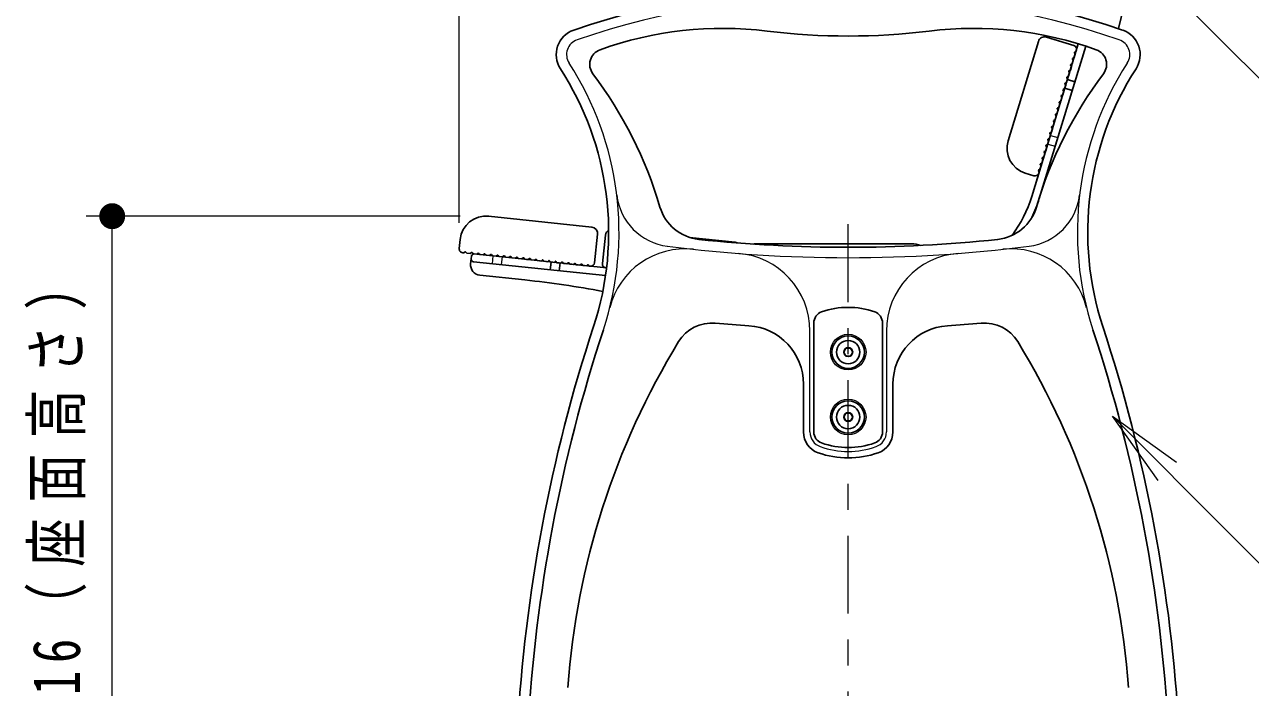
# Model space of a CAD drawing. Units: millimetres on the paper, scale 1:20. Extents: x -385 to 0, y 0 to 267.
# Drawn here: x -142.63 to -95.37, y 109.6 to 135.13 of the extents above; entities that cross this region are included whole.
import ezdxf

# ---------------------------------------------------------------- set-up
doc = ezdxf.new("R2010")
doc.units = ezdxf.units.MM
doc.linetypes.add('USER1', pattern=[4.5, 2.5, -2])
doc.linetypes.add('USER2', pattern=[6, 3, -1, 1, -1])
doc.layers.add('1_20', color=7, linetype='Continuous', lineweight=25)
doc.styles.add('ＭＳ ゴシック', font='')
doc.styles.get('ＭＳ ゴシック').set_extended_font_data('MS Gothic')

# ---------------------------------------------------------------- blocks, each defined once
blk = doc.blocks.new('filled_dot')
at = {"color": 0, "linetype": 'Continuous', "lineweight": -2, "const_width": 1.25}
blk.add_lwpolyline([(-0.625, 0, 1), (0.625, 0, 1)], format="xyb", close=True, dxfattribs=at)

msp = doc.modelspace()

# ---------------------------------------------------------------- linework, layer by layer
at = {"layer": '1_20', "lineweight": 13}
for p, q in [((-125.876, 127.492), (-125.876, 156.6)), ((-125.844, 127.752), (-140.254, 127.752)), ((-139.254, 106.94), (-139.254, 127.752)), ((-100.688, 120.048), (-98.568, 117.925)), ((-100.688, 120.048), (-98.215, 118.278)), ((-98.922, 117.572), (-100.688, 120.048))]:
    msp.add_line(p, q, dxfattribs=at)
at = {"layer": '1_20'}
for p, q in [((-100.463, 134.976), (-99.741, 137.873)), ((-102.006, 134.391), (-103.802, 128.516)), ((-101.72, 134.302), (-103.515, 128.429)), ((-102.426, 133.018), (-102.139, 132.93)), ((-102.528, 132.683), (-102.241, 132.595)), ((-125.404, 126.207), (-125.415, 126.108)), ((-125.294, 126.296), (-120.195, 125.76)), ((-125.435, 125.916), (-125.415, 126.108)), ((-125.326, 125.998), (-120.235, 125.463)), ((-122.336, 125.985), (-122.367, 125.687)), ((-121.988, 125.949), (-122.019, 125.65)), ((-125.079, 125.476), (-123.342, 125.294)), ((-110.965, 122.665), (-111.052, 122.515)), ((-110.965, 122.365), (-111.052, 122.515)), ((-110.965, 122.665), (-110.792, 122.665)), ((-110.706, 122.515), (-110.792, 122.665)), ((-110.706, 122.515), (-110.792, 122.365)), ((-110.965, 122.365), (-110.792, 122.365)), ((-110.965, 120.165), (-111.052, 120.015)), ((-110.965, 120.165), (-110.792, 120.165)), ((-110.706, 120.015), (-110.792, 120.165)), ((-110.965, 119.865), (-111.052, 120.015)), ((-110.965, 119.865), (-110.792, 119.865)), ((-110.706, 120.015), (-110.792, 119.865))]:
    msp.add_line(p, q, dxfattribs=at)
at = {"layer": '1_20', "color": 3}
for p, q in [((-103.546, 134.484), (-104.716, 130.659)), ((-102.182, 134.329), (-103.234, 134.65)), ((-102.201, 133.753), (-102.231, 133.81)), ((-102.225, 133.83), (-102.168, 133.86)), ((-102.128, 133.992), (-102.168, 133.86)), ((-102.128, 133.992), (-102.158, 134.049)), ((-102.152, 134.069), (-102.095, 134.099)), ((-102.082, 134.141), (-102.095, 134.099)), ((-102.347, 133.275), (-102.378, 133.332)), ((-102.371, 133.352), (-102.314, 133.382)), ((-102.274, 133.514), (-102.314, 133.382)), ((-102.274, 133.514), (-102.304, 133.571)), ((-102.298, 133.591), (-102.241, 133.621)), ((-102.201, 133.753), (-102.241, 133.621)), ((-102.493, 132.797), (-102.524, 132.854)), ((-102.518, 132.874), (-102.461, 132.904)), ((-102.42, 133.036), (-102.461, 132.904)), ((-102.42, 133.036), (-102.451, 133.093)), ((-102.444, 133.113), (-102.388, 133.143)), ((-102.347, 133.275), (-102.388, 133.143)), ((-102.64, 132.318), (-102.67, 132.375)), ((-102.664, 132.396), (-102.607, 132.426)), ((-102.567, 132.557), (-102.607, 132.426)), ((-102.567, 132.557), (-102.597, 132.614)), ((-102.591, 132.635), (-102.534, 132.665)), ((-102.493, 132.797), (-102.534, 132.665)), ((-102.786, 131.84), (-102.816, 131.897)), ((-102.81, 131.918), (-102.753, 131.948)), ((-102.713, 132.079), (-102.753, 131.948)), ((-102.713, 132.079), (-102.743, 132.136)), ((-102.737, 132.157), (-102.68, 132.187)), ((-102.64, 132.318), (-102.68, 132.187)), ((-102.962, 131.419), (-102.932, 131.362)), ((-102.899, 131.47), (-102.956, 131.439)), ((-102.899, 131.47), (-102.859, 131.601)), ((-102.889, 131.658), (-102.859, 131.601)), ((-102.826, 131.709), (-102.883, 131.678)), ((-102.826, 131.709), (-102.806, 131.774)), ((-102.786, 131.84), (-102.806, 131.774)), ((-103.109, 130.941), (-103.078, 130.884)), ((-103.045, 130.991), (-103.102, 130.961)), ((-103.045, 130.991), (-103.005, 131.123)), ((-103.035, 131.18), (-103.005, 131.123)), ((-102.972, 131.231), (-103.029, 131.2)), ((-102.972, 131.231), (-102.932, 131.362)), ((-103.255, 130.463), (-103.224, 130.406)), ((-103.192, 130.513), (-103.248, 130.483)), ((-103.192, 130.513), (-103.151, 130.645)), ((-103.182, 130.702), (-103.151, 130.645)), ((-103.118, 130.752), (-103.175, 130.722)), ((-103.118, 130.752), (-103.078, 130.884)), ((-103.401, 129.985), (-103.371, 129.928)), ((-103.338, 130.035), (-103.395, 130.005)), ((-103.338, 130.035), (-103.298, 130.167)), ((-103.328, 130.224), (-103.298, 130.167)), ((-103.265, 130.274), (-103.322, 130.244)), ((-103.265, 130.274), (-103.224, 130.406)), ((-103.484, 129.557), (-103.541, 129.527)), ((-103.484, 129.557), (-103.444, 129.689)), ((-103.474, 129.746), (-103.444, 129.689)), ((-103.411, 129.796), (-103.468, 129.766)), ((-103.411, 129.796), (-103.371, 129.928)), ((-104.052, 129.41), (-103.717, 129.308)), ((-103.547, 129.506), (-103.517, 129.45)), ((-103.53, 129.408), (-103.517, 129.45)), ((-120.762, 127.328), (-124.74, 127.746)), ((-125.839, 126.856), (-125.875, 126.508)), ((-120.654, 125.959), (-120.539, 127.053)), ((-120.356, 125.928), (-120.241, 127.022)), ((-116.992, 126.932), (-115.242, 126.748)), ((-114.443, 126.69), (-108.443, 126.69)), ((-107.254, 126.69), (-107.254, 126.673)), ((-125.742, 126.343), (-125.698, 126.339)), ((-125.648, 126.379), (-125.698, 126.339)), ((-125.587, 126.327), (-125.627, 126.377)), ((-125.587, 126.327), (-125.45, 126.312)), ((-125.4, 126.353), (-125.45, 126.312)), ((-125.338, 126.301), (-125.378, 126.351)), ((-125.338, 126.301), (-125.201, 126.286)), ((-125.151, 126.327), (-125.201, 126.286)), ((-125.089, 126.275), (-125.13, 126.325)), ((-125.089, 126.275), (-124.952, 126.26)), ((-124.902, 126.301), (-124.952, 126.26)), ((-124.841, 126.248), (-124.881, 126.299)), ((-124.841, 126.248), (-124.704, 126.234)), ((-124.654, 126.275), (-124.704, 126.234)), ((-124.592, 126.222), (-124.633, 126.272)), ((-124.592, 126.222), (-124.455, 126.208)), ((-124.405, 126.248), (-124.455, 126.208)), ((-124.343, 126.196), (-124.384, 126.246)), ((-124.156, 126.222), (-124.207, 126.182)), ((-124.095, 126.17), (-124.135, 126.22)), ((-124.343, 126.196), (-124.207, 126.182)), ((-124.095, 126.17), (-123.958, 126.156)), ((-123.908, 126.196), (-123.958, 126.156)), ((-123.846, 126.144), (-123.887, 126.194)), ((-123.846, 126.144), (-123.709, 126.129)), ((-123.659, 126.17), (-123.709, 126.129)), ((-123.597, 126.118), (-123.638, 126.168)), ((-123.597, 126.118), (-123.461, 126.103)), ((-123.411, 126.144), (-123.461, 126.103)), ((-123.349, 126.092), (-123.389, 126.142)), ((-123.349, 126.092), (-123.28, 126.084)), ((-123.212, 126.077), (-123.28, 126.084)), ((-123.212, 126.077), (-123.162, 126.118)), ((-123.141, 126.116), (-123.1, 126.065)), ((-122.963, 126.051), (-123.1, 126.065)), ((-122.963, 126.051), (-122.913, 126.092)), ((-122.892, 126.089), (-122.852, 126.039)), ((-122.715, 126.025), (-122.852, 126.039)), ((-122.715, 126.025), (-122.665, 126.066)), ((-122.644, 126.063), (-122.603, 126.013)), ((-122.466, 125.999), (-122.603, 126.013)), ((-122.466, 125.999), (-122.416, 126.039)), ((-122.395, 126.037), (-122.354, 125.987)), ((-122.218, 125.973), (-122.354, 125.987)), ((-122.218, 125.973), (-122.167, 126.013)), ((-122.146, 126.011), (-122.106, 125.961)), ((-121.969, 125.947), (-122.106, 125.961)), ((-121.969, 125.947), (-121.919, 125.987)), ((-121.898, 125.985), (-121.857, 125.935)), ((-121.72, 125.92), (-121.857, 125.935)), ((-121.72, 125.92), (-121.67, 125.961)), ((-121.649, 125.959), (-121.608, 125.909)), ((-121.472, 125.894), (-121.608, 125.909)), ((-121.472, 125.894), (-121.421, 125.935)), ((-121.4, 125.933), (-121.36, 125.883)), ((-121.223, 125.868), (-121.36, 125.883)), ((-121.223, 125.868), (-121.173, 125.909)), ((-121.152, 125.907), (-121.111, 125.856)), ((-120.974, 125.842), (-121.111, 125.856)), ((-120.974, 125.842), (-120.924, 125.883)), ((-120.903, 125.88), (-120.863, 125.83)), ((-120.819, 125.826), (-120.863, 125.83))]:
    msp.add_line(p, q, dxfattribs=at)
at = {"layer": '1_20', "linetype": 'USER1', "lineweight": 13}
for p, q in [((-103.186, 130.531), (-102.899, 130.444)), ((-103.084, 130.866), (-102.797, 130.778)), ((-124.573, 126.22), (-124.605, 125.922)), ((-124.225, 126.184), (-124.257, 125.885))]:
    msp.add_line(p, q, dxfattribs=at)
at = {"layer": '1_20', "linetype": 'USER2', "lineweight": 13}
msp.add_line((-110.879, 106.44), (-110.879, 128.157), dxfattribs=at)
at = {"layer": '1_20', "color": 4}
for p, q in [((-112.204, 119.44), (-112.204, 123.64)), ((-109.554, 123.64), (-109.554, 119.44)), ((-112.604, 119.44), (-112.604, 121.285)), ((-109.154, 121.285), (-109.154, 119.44))]:
    msp.add_line(p, q, dxfattribs=at)
at = {"layer": '1_20', "color": 4, "lineweight": 13}
for p, q in [((-112.354, 119.44), (-112.354, 123.326)), ((-109.404, 123.326), (-109.404, 119.44))]:
    msp.add_line(p, q, dxfattribs=at)
at = {"layer": '1_20', "lineweight": 13}
for points in [[(-99.927, 137.942), (-91.37, 129.423), (-61.096, 129.423)], [(-100.688, 120.048), (-91.348, 110.693), (-70.075, 110.693)]]:
    msp.add_lwpolyline(points, dxfattribs=at)
at = {"layer": '1_20', "color": 4, "lineweight": 13}
for centre in [(-110.879, 122.515), (-110.879, 120.015)]:
    msp.add_circle(centre, 0.687, dxfattribs=at)
at = {"layer": '1_20', "color": 4}
for centre in [(-110.879, 122.515), (-110.879, 120.015)]:
    msp.add_circle(centre, 0.625, dxfattribs=at)
at = {"layer": '1_20'}
for centre, radius in [((-110.879, 122.515), 0.45), ((-110.879, 122.515), 0.173), ((-110.879, 120.015), 0.45), ((-110.879, 120.015), 0.173)]:
    msp.add_circle(centre, radius, dxfattribs=at)
at = {"layer": '1_20', "color": 4}
for centre, radius, start, end in [((-110.879, 104.19), 32.5, 70.9976, 109.0024), ((-121.136, 133.974), 1, 109.0024, 212.9024), ((-115.714, 120.986), 14, 82.9888, 109.7533), ((-110.879, 160.301), 25.611, 262.9888, 277.0112), ((-106.044, 120.986), 14, 70.2467, 97.0112), ((-100.622, 133.974), 1, 327.0976, 70.9976), ((-120.243, 133.598), 0.6, 109.7533, 217.0817), ((-101.515, 133.598), 0.6, 322.9183, 70.2467), ((-131.714, 127.129), 11.6, 341.7907, 32.9024), ((-90.043, 127.129), 11.6, 147.0976, 198.2093), ((-133.486, 123.589), 16, 16.3921, 37.0817), ((-88.272, 123.589), 16, 142.9183, 163.6079), ((-116.457, 128.598), 1.75, 196.3921, 263.941), ((-105.3, 128.598), 1.75, 276.059, 343.6079), ((-110.879, 181.153), 54.6, 263.941, 276.059), ((-111.754, 123.64), 0.45, 109.4552, 180), ((-110.879, 121.163), 3.077, 70.5448, 109.4552), ((-110.004, 123.64), 0.45, 0, 70.5448), ((-63.32, 104.63), 60.4, 161.7907, 176.8909), ((-63.32, 104.63), 60, 161.7907, 176.80644), ((-116.136, 122.136), 1.5, 84.9099, 148.5419), ((-110.879, 181.153), 57.75, 264.90994, 266.20137), ((-114.854, 121.285), 2.25, 0, 86.2014), ((-106.904, 121.285), 2.25, 93.7986, 180), ((-110.879, 181.153), 57.75, 273.79863, 275.09006), ((-105.622, 122.136), 1.5, 31.4581, 95.0901), ((-158.438, 104.63), 60, 3.19356, 18.2093), ((-158.438, 104.63), 60.4, 3.1091, 18.2093), ((-92.208, 107.498), 29.55, 148.5419, 175.927), ((-129.549, 107.498), 29.55, 4.073, 31.4581), ((-111.754, 119.44), 0.85, 180, 250.5448), ((-111.754, 119.44), 0.45, 180, 250.5448), ((-110.004, 119.44), 0.45, 289.4552, 0), ((-110.004, 119.44), 0.85, 289.4552, 0), ((-110.879, 121.917), 3.477, 250.5448, 289.4552), ((-110.879, 121.917), 3.077, 250.5448, 289.4552)]:
    msp.add_arc(centre, radius, start, end, dxfattribs=at)
at = {"layer": '1_20', "color": 4, "lineweight": 13}
for centre, radius, start, end in [((-110.879, 104.19), 32.1, 70.9976, 109.0024), ((-121.136, 133.974), 0.6, 109.0024, 212.9024), ((-100.622, 133.974), 0.6, 327.0976, 70.9976), ((-131.714, 127.129), 12, 341.7907, 32.9024), ((-90.043, 127.129), 12, 147.0976, 198.2093), ((-117.566, 128.828), 2.25, 186.8488, 262.7169), ((-104.192, 128.828), 2.25, 277.2831, 353.1512), ((-117.162, 123.494), 3, 83.7814, 165.9757), ((-110.879, 181.153), 55, 262.7169, 277.2831), ((-115.354, 123.326), 3, 0, 85.5749), ((-106.404, 123.326), 3, 94.4251, 180), ((-104.596, 123.494), 3, 14.0244, 96.2186), ((-111.754, 119.44), 0.6, 180, 250.5448), ((-110.004, 119.44), 0.6, 289.4552, 0), ((-110.879, 121.917), 3.227, 250.5448, 289.4552)]:
    msp.add_arc(centre, radius, start, end, dxfattribs=at)
at = {"layer": '1_20', "color": 3}
for centre, radius, start, end in [((-103.307, 134.411), 0.25, 73, 163), ((-102.226, 134.185), 0.15, 343, 73), ((-102.218, 133.817), 0.015, 118, 208), ((-102.145, 134.056), 0.015, 118, 208), ((-102.364, 133.339), 0.015, 118, 208), ((-102.291, 133.578), 0.015, 118, 208), ((-102.511, 132.861), 0.015, 118, 208), ((-102.437, 133.1), 0.015, 118, 208), ((-102.657, 132.382), 0.015, 118, 208), ((-102.584, 132.621), 0.015, 118, 208), ((-102.803, 131.904), 0.015, 118, 208), ((-102.803, 131.904), 0.015, 118, 208), ((-102.73, 132.143), 0.015, 118, 208), ((-102.949, 131.426), 0.015, 118, 208), ((-102.876, 131.665), 0.015, 118, 208), ((-103.095, 130.948), 0.015, 118, 208), ((-103.022, 131.187), 0.015, 118, 208), ((-103.759, 130.367), 1, 163, 253), ((-103.241, 130.47), 0.015, 118, 208), ((-103.168, 130.709), 0.015, 118, 208), ((-103.388, 129.992), 0.015, 118, 208), ((-103.315, 130.231), 0.015, 118, 208), ((-103.534, 129.513), 0.015, 118, 208), ((-103.461, 129.753), 0.015, 118, 208), ((-103.673, 129.451), 0.15, 253, 343), ((-124.844, 126.752), 1, 84, 174), ((-120.788, 127.079), 0.25, 354, 84), ((-119.992, 126.996), 0.25, 119.3572, 174), ((-115.268, 126.499), 0.25, 62.1525, 84), ((-114.443, 126.44), 0.25, 90, 110.07), ((-108.443, 125.69), 1, 69.0845, 90), ((-125.726, 126.492), 0.15, 174, 264), ((-125.639, 126.367), 0.015, 39, 129), ((-125.39, 126.341), 0.015, 39, 129), ((-125.142, 126.315), 0.015, 39, 129), ((-124.893, 126.289), 0.015, 39, 129), ((-124.644, 126.263), 0.015, 39, 129), ((-124.396, 126.237), 0.015, 39, 129), ((-124.147, 126.211), 0.015, 39, 129), ((-123.898, 126.185), 0.015, 39, 129), ((-123.65, 126.158), 0.015, 39, 129), ((-123.401, 126.132), 0.015, 39, 129), ((-123.152, 126.106), 0.015, 39, 129), ((-123.152, 126.106), 0.015, 39, 129), ((-122.904, 126.08), 0.015, 39, 129), ((-122.655, 126.054), 0.015, 39, 129), ((-122.407, 126.028), 0.015, 39, 129), ((-122.158, 126.002), 0.015, 39, 129), ((-121.909, 125.975), 0.015, 39, 129), ((-121.661, 125.949), 0.015, 39, 129), ((-121.412, 125.923), 0.015, 39, 129), ((-121.163, 125.897), 0.015, 39, 129), ((-120.915, 125.871), 0.015, 39, 129), ((-120.803, 125.975), 0.15, 264, 354), ((-120.207, 125.912), 0.15, 174, 264)]:
    msp.add_arc(centre, radius, start, end, dxfattribs=at)
at = {"layer": '1_20'}
for centre, radius, start, end in [((-108.584, 129.978), 5, 323.6355, 343), ((-108.584, 129.978), 5.3, 334.5563, 343), ((-125.726, 126.492), 0.15, 174, 264), ((-125.305, 126.197), 0.1, 84, 174), ((-125.037, 125.874), 0.4, 174, 264), ((-125.315, 126.097), 0.1, 174, 264), ((-127.262, 87.999), 37.5, 79.3623, 84)]:
    msp.add_arc(centre, radius, start, end, dxfattribs=at)

# ---------------------------------------------------------------- block references
at = {"layer": '1_20', "lineweight": 13, "xscale": 0.4, "yscale": 0.4, "rotation": 270}
msp.add_blockref('filled_dot', (-139.254, 127.752), dxfattribs=at)

# ---------------------------------------------------------------- texts
at = {"layer": '1_20', "insert": (-140.254, 117.346), "char_height": 1.833, "attachment_point": 8, "rotation": 90, "style": 'ＭＳ ゴシック'}
msp.add_mtext('\\T1.32;\\W0.75;416（座面高さ）', dxfattribs=at)

doc.saveas('drawing.dxf')
